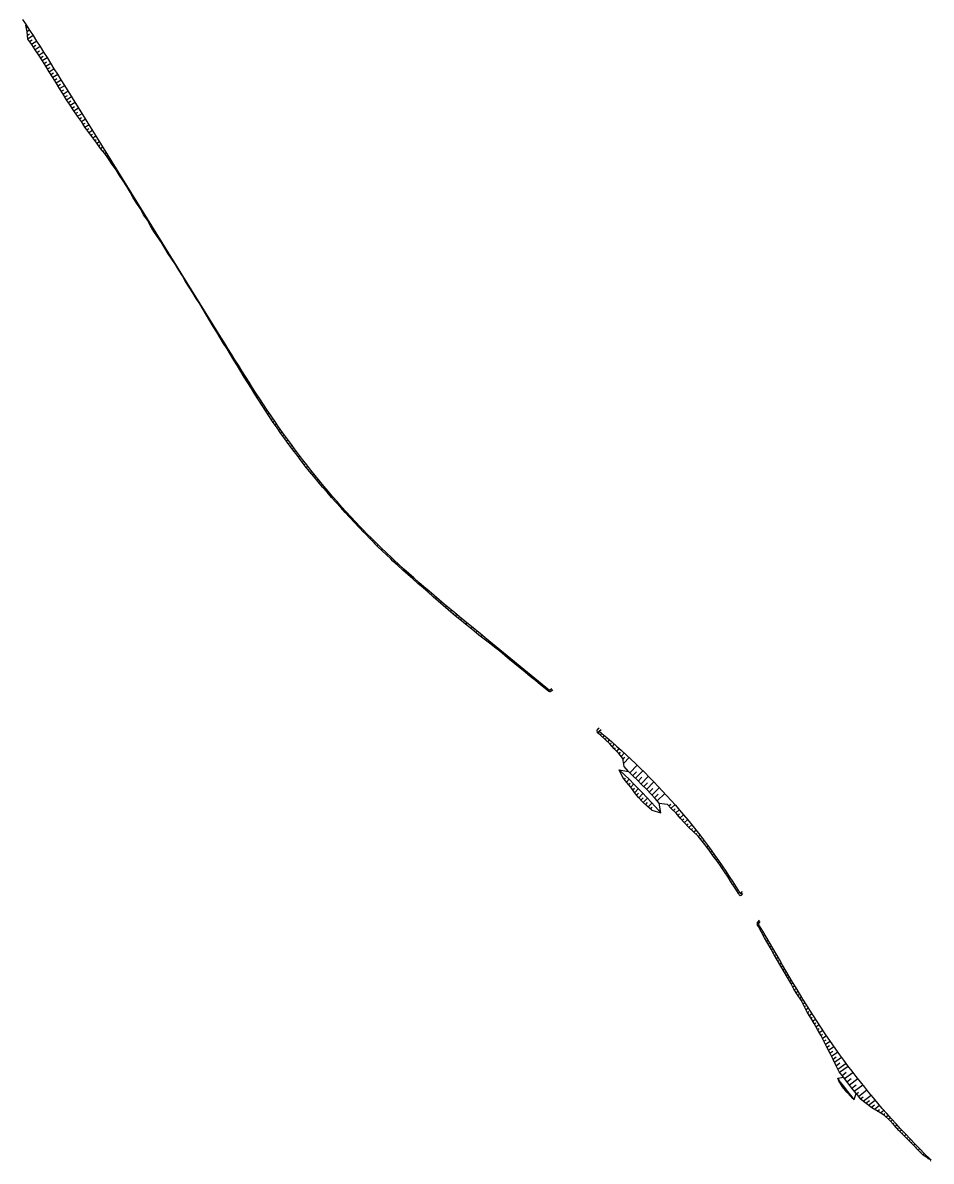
# Model space of a CAD drawing. Header units: metres. Extents: x 288738 to 324331, y 7399322 to 7465117.
# Drawn here: x 322590 to 323280, y 7420990 to 7421855 of the extents above; entities that cross this region are included whole.
import ezdxf

# ---------------------------------------------------------------- set-up
doc = ezdxf.new("R2010")
doc.units = ezdxf.units.M
doc.header["$LTSCALE"] = 10
doc.layers.add('F-HZ-PIANO-CORTE', color=10, linetype='Continuous')
doc.layers.add('F-HZ-TALUDE', color=2, linetype='Continuous')

msp = doc.modelspace()

# ---------------------------------------------------------------- linework, layer by layer
at = {"layer": 'F-HZ-PIANO-CORTE'}
for p, q in [((322593.117, 7421850.749), (322593.649, 7421851.099)), ((322593.574, 7421848.065), (322595.549, 7421849.355)), ((322593.903, 7421845.302), (322595.406, 7421846.28)), ((322594.206, 7421842.528), (322598.269, 7421845.159)), ((322595.504, 7421840.401), (322597.562, 7421841.729)), ((322596.963, 7421838.377), (322600.972, 7421840.953)), ((322598.372, 7421836.32), (322600.344, 7421837.583)), ((322599.774, 7421834.258), (322603.66, 7421836.737)), ((322601.116, 7421832.157), (322603.057, 7421833.391)), ((322602.453, 7421830.051), (322606.334, 7421832.512)), ((322603.814, 7421827.961), (322605.74, 7421829.179)), ((322605.177, 7421825.871), (322608.998, 7421828.281)), ((322606.521, 7421823.769), (322608.423, 7421824.966)), ((322607.864, 7421821.666), (322611.653, 7421824.044)), ((322609.166, 7421819.536), (322611.071, 7421820.73)), ((322610.466, 7421817.405), (322614.3, 7421819.803)), ((322611.806, 7421815.298), (322613.713, 7421816.489)), ((322613.147, 7421813.192), (322616.941, 7421815.557)), ((322614.469, 7421811.073), (322616.365, 7421812.253)), ((322615.791, 7421808.954), (322619.58, 7421811.31)), ((322617.089, 7421806.819), (322618.993, 7421808.002)), ((322618.386, 7421804.683), (322622.216, 7421807.062)), ((322619.732, 7421802.577), (322621.633, 7421803.757)), ((322621.078, 7421800.471), (322624.852, 7421802.813)), ((322622.376, 7421798.335), (322624.273, 7421799.511)), ((322623.674, 7421796.198), (322627.488, 7421798.564)), ((322625.004, 7421794.081), (322626.905, 7421795.26)), ((322626.334, 7421791.964), (322630.124, 7421794.315)), ((322627.69, 7421789.864), (322629.566, 7421791.027)), ((322629.047, 7421787.763), (322632.76, 7421790.066)), ((322630.467, 7421785.702), (322632.272, 7421786.822)), ((322631.886, 7421783.641), (322635.396, 7421785.817)), ((322633.387, 7421781.63), (322635.05, 7421782.661)), ((322634.888, 7421779.619), (322638.031, 7421781.569)), ((322636.23, 7421777.509), (322637.79, 7421778.477)), ((322637.572, 7421775.4), (322640.667, 7421777.32)), ((322639.044, 7421773.371), (322640.514, 7421774.283)), ((322640.515, 7421771.342), (322643.303, 7421773.071)), ((322641.99, 7421769.314), (322643.305, 7421770.131)), ((322643.465, 7421767.287), (322645.939, 7421768.822)), ((322644.975, 7421765.282), (322646.116, 7421765.99)), ((322646.485, 7421763.277), (322648.575, 7421764.573)), ((322647.928, 7421761.23), (322648.91, 7421761.84)), ((322649.372, 7421759.184), (322651.21, 7421760.325)), ((322650.988, 7421757.245), (322651.758, 7421757.722)), ((322652.604, 7421755.305), (322653.846, 7421756.076)), ((322654.054, 7421753.263), (322654.609, 7421753.607)), ((322655.503, 7421751.22), (322656.482, 7421751.827)), ((322656.932, 7421749.164), (322657.366, 7421749.433)), ((322658.36, 7421747.108), (322659.118, 7421747.578)), ((322659.77, 7421745.041), (322660.103, 7421745.247)), ((322661.18, 7421742.974), (322661.754, 7421743.329)), ((322662.508, 7421740.855), (322662.79, 7421741.03)), ((322663.835, 7421738.737), (322664.389, 7421739.08)), ((322665.249, 7421736.671), (322665.478, 7421736.814)), ((322666.662, 7421734.606), (322667.025, 7421734.832)), ((322667.978, 7421732.481), (322668.161, 7421732.594)), ((322669.294, 7421730.355), (322669.661, 7421730.583)), ((322670.549, 7421728.192), (322670.764, 7421728.325)), ((322671.804, 7421726.028), (322672.297, 7421726.334)), ((322673.043, 7421723.855), (322673.329, 7421724.032)), ((322674.282, 7421721.682), (322674.933, 7421722.085)), ((322675.588, 7421719.55), (322675.919, 7421719.755)), ((322676.894, 7421717.418), (322677.568, 7421717.836)), ((322678.317, 7421715.359), (322678.602, 7421715.535)), ((322679.74, 7421713.3), (322680.204, 7421713.587)), ((322680.895, 7421711.074), (322681.209, 7421711.269)), ((322682.05, 7421708.849), (322682.84, 7421709.339)), ((322683.511, 7421706.813), (322683.835, 7421707.014)), ((322684.973, 7421704.778), (322685.476, 7421705.09)), ((322686.193, 7421702.593), (322686.493, 7421702.779)), ((322687.413, 7421700.408), (322688.112, 7421700.841)), ((322688.713, 7421698.272), (322689.071, 7421698.494)), ((322690.013, 7421696.137), (322690.747, 7421696.592)), ((322691.38, 7421694.042), (322691.722, 7421694.255)), ((322692.746, 7421691.948), (322693.383, 7421692.343)), ((322694.188, 7421689.901), (322694.445, 7421690.06)), ((322695.631, 7421687.854), (322696.019, 7421688.094)), ((322696.878, 7421685.685), (322697.108, 7421685.828)), ((322698.126, 7421683.517), (322698.655, 7421683.846)), ((322699.445, 7421681.394), (322699.709, 7421681.557)), ((322700.764, 7421679.27), (322701.291, 7421679.597)), ((322702.179, 7421677.206), (322702.394, 7421677.339)), ((322703.595, 7421675.142), (322703.926, 7421675.348)), ((322704.974, 7421673.056), (322705.109, 7421673.14)), ((322706.354, 7421670.97), (322706.562, 7421671.099)), ((322707.676, 7421668.848), (322707.778, 7421668.911)), ((322708.998, 7421666.726), (322709.198, 7421666.85)), ((322710.29, 7421664.585), (322710.403, 7421664.656)), ((322711.581, 7421662.445), (322711.834, 7421662.602)), ((322712.793, 7421660.255), (322712.973, 7421660.366)), ((322714.005, 7421658.065), (322714.47, 7421658.353)), ((322715.415, 7421655.997), (322715.601, 7421656.113)), ((322716.825, 7421653.93), (322717.105, 7421654.104)), ((322718.127, 7421651.795), (322718.275, 7421651.887)), ((322719.428, 7421649.661), (322719.741, 7421649.855)), ((322719.757, 7421649.093), (322719.922, 7421649.195)), ((322721.011, 7421646.929), (322721.405, 7421647.173)), ((322722.299, 7421644.785), (322722.511, 7421644.917)), ((322723.68, 7421642.701), (322724.041, 7421642.924)), ((322725.04, 7421640.602), (322725.199, 7421640.701)), ((322726.335, 7421638.464), (322726.677, 7421638.675)), ((322727.625, 7421636.321), (322727.81, 7421636.436)), ((322728.896, 7421634.168), (322729.312, 7421634.427)), ((322730.176, 7421632.02), (322730.403, 7421632.161)), ((322731.483, 7421629.889), (322731.948, 7421630.178)), ((322732.791, 7421627.759), (322733.029, 7421627.906)), ((322734.1, 7421625.629), (322734.584, 7421625.929)), ((322735.402, 7421623.494), (322735.652, 7421623.649)), ((322736.686, 7421621.349), (322737.22, 7421621.68)), ((322737.968, 7421619.202), (322738.253, 7421619.379)), ((322739.248, 7421617.054), (322739.856, 7421617.431)), ((322740.534, 7421614.909), (322740.854, 7421615.108)), ((322741.835, 7421612.774), (322742.492, 7421613.183)), ((322743.14, 7421610.642), (322743.475, 7421610.85)), ((322744.458, 7421608.517), (322745.129, 7421608.935)), ((322745.767, 7421606.386), (322746.108, 7421606.599)), ((322747.046, 7421604.237), (322747.768, 7421604.688)), ((322748.331, 7421602.092), (322748.71, 7421602.328)), ((322749.635, 7421599.957), (322750.411, 7421600.443)), ((322750.943, 7421597.825), (322751.338, 7421598.074)), ((322752.266, 7421595.703), (322753.06, 7421596.203)), ((322753.584, 7421593.578), (322753.985, 7421593.831)), ((322754.882, 7421591.439), (322755.717, 7421591.967)), ((322756.183, 7421589.303), (322756.615, 7421589.577)), ((322757.499, 7421587.175), (322758.382, 7421587.737)), ((322758.816, 7421585.048), (322759.267, 7421585.336)), ((322760.14, 7421582.925), (322761.059, 7421583.514)), ((322761.464, 7421580.802), (322761.932, 7421581.103)), ((322762.787, 7421578.679), (322763.749, 7421579.299)), ((322764.11, 7421576.554), (322764.604, 7421576.874)), ((322765.431, 7421574.429), (322766.454, 7421575.094)), ((322766.751, 7421572.303), (322767.281, 7421572.648)), ((322768.068, 7421570.173), (322769.174, 7421570.898)), ((322769.387, 7421568.046), (322769.963, 7421568.425)), ((322770.746, 7421565.943), (322771.912, 7421566.715)), ((322772.106, 7421563.842), (322772.696, 7421564.234)), ((322773.513, 7421561.771), (322774.67, 7421562.544)), ((322774.919, 7421559.7), (322775.487, 7421560.081)), ((322776.305, 7421557.615), (322777.449, 7421558.388)), ((322777.691, 7421555.53), (322778.268, 7421555.922)), ((322779.083, 7421553.449), (322780.25, 7421554.246)), ((322780.476, 7421551.368), (322781.066, 7421551.774)), ((322781.882, 7421549.295), (322783.076, 7421550.121)), ((322783.289, 7421547.224), (322783.892, 7421547.643)), ((322784.724, 7421545.171), (322785.927, 7421546.014)), ((322786.163, 7421543.122), (322786.762, 7421543.544)), ((322787.613, 7421541.079), (322788.806, 7421541.926)), ((322789.064, 7421539.038), (322789.659, 7421539.463)), ((322790.54, 7421537.014), (322791.713, 7421537.858)), ((322792.022, 7421534.995), (322792.599, 7421535.412)), ((322793.511, 7421532.98), (322794.65, 7421533.811)), ((322795.003, 7421530.968), (322795.566, 7421531.382)), ((322796.516, 7421528.971), (322797.619, 7421529.788)), ((322798.04, 7421526.983), (322798.577, 7421527.384)), ((322799.532, 7421524.971), (322800.62, 7421525.789)), ((322801.005, 7421522.944), (322801.569, 7421523.371)), ((322802.529, 7421520.955), (322803.654, 7421521.815)), ((322804.092, 7421518.996), (322804.638, 7421519.416)), ((322805.662, 7421517.043), (322806.72, 7421517.866)), ((322807.238, 7421515.095), (322807.752, 7421515.498)), ((322808.824, 7421513.154), (322809.819, 7421513.941)), ((322810.422, 7421511.224), (322810.901, 7421511.607)), ((322812.018, 7421509.293), (322812.95, 7421510.043)), ((322813.613, 7421507.361), (322814.071, 7421507.733)), ((322815.218, 7421505.437), (322816.112, 7421506.17)), ((322816.845, 7421503.532), (322817.276, 7421503.889)), ((322818.475, 7421501.63), (322819.306, 7421502.323)), ((322820.116, 7421499.737), (322820.517, 7421500.075)), ((322821.757, 7421497.845), (322822.532, 7421498.503)), ((322823.398, 7421495.952), (322823.779, 7421496.279)), ((322825.04, 7421494.062), (322825.789, 7421494.709)), ((322826.699, 7421492.186), (322827.066, 7421492.506)), ((322828.359, 7421490.311), (322829.077, 7421490.942)), ((322830.035, 7421488.45), (322830.386, 7421488.761)), ((322831.711, 7421486.589), (322832.396, 7421487.203)), ((322833.408, 7421484.748), (322833.739, 7421485.047)), ((322835.106, 7421482.907), (322835.746, 7421483.491)), ((322836.806, 7421481.069), (322837.121, 7421481.359)), ((322838.506, 7421479.231), (322839.126, 7421479.807)), ((322840.215, 7421477.401), (322840.522, 7421477.689)), ((322841.924, 7421475.572), (322842.537, 7421476.151)), ((322843.63, 7421473.739), (322843.943, 7421474.037)), ((322845.335, 7421471.905), (322845.977, 7421472.523)), ((322847.065, 7421470.095), (322847.388, 7421470.408)), ((322848.807, 7421468.296), (322849.447, 7421468.923)), ((322850.54, 7421466.491), (322850.884, 7421466.862)), ((322852.263, 7421464.674), (322852.933, 7421465.4)), ((322853.988, 7421462.856), (322854.369, 7421463.272)), ((322855.713, 7421461.037), (322856.462, 7421461.86)), ((322857.439, 7421459.218), (322857.822, 7421459.641)), ((322859.166, 7421457.398), (322859.99, 7421458.313)), ((322860.965, 7421455.657), (322861.357, 7421456.095)), ((322862.793, 7421453.947), (322863.553, 7421454.802)), ((322864.621, 7421452.238), (322864.825, 7421452.468)), ((322866.449, 7421450.528), (322867.198, 7421451.379)), ((322868.278, 7421448.818), (322868.547, 7421449.125)), ((322870.1, 7421447.101), (322870.873, 7421447.929)), ((322871.921, 7421445.382), (322872.311, 7421445.803)), ((322873.793, 7421443.719), (322874.539, 7421444.529)), ((322875.664, 7421442.056), (322876.022, 7421442.446)), ((322877.534, 7421440.391), (322878.228, 7421441.153)), ((322879.398, 7421438.721), (322879.738, 7421439.097)), ((322881.242, 7421437.028), (322881.938, 7421437.802)), ((322883.095, 7421435.346), (322883.447, 7421435.739)), ((322884.995, 7421433.716), (322885.67, 7421434.474)), ((322886.887, 7421432.077), (322887.214, 7421432.446)), ((322888.725, 7421430.378), (322889.42, 7421431.167)), ((322890.572, 7421428.688), (322890.936, 7421429.104)), ((322892.49, 7421427.08), (322893.188, 7421427.88)), ((322894.404, 7421425.468), (322894.74, 7421425.855)), ((322896.26, 7421423.789), (322896.972, 7421424.612)), ((322898.117, 7421422.11), (322898.493, 7421422.546)), ((322900.002, 7421420.464), (322900.771, 7421421.362)), ((322901.888, 7421418.819), (322902.281, 7421419.28)), ((322903.755, 7421417.152), (322904.584, 7421418.127)), ((322905.622, 7421415.485), (322906.057, 7421415.999)), ((322907.519, 7421413.853), (322908.408, 7421414.906)), ((322909.417, 7421412.222), (322909.87, 7421412.76)), ((322911.323, 7421410.601), (322912.243, 7421411.697)), ((322913.23, 7421408.981), (322913.696, 7421409.539)), ((322915.134, 7421407.358), (322916.088, 7421408.501)), ((322917.038, 7421405.734), (322917.525, 7421406.32)), ((322918.956, 7421404.128), (322919.94, 7421405.314)), ((322920.875, 7421402.523), (322921.372, 7421403.123)), ((322922.808, 7421400.934), (322923.799, 7421402.134)), ((322924.742, 7421399.348), (322925.236, 7421399.947)), ((322926.7, 7421397.791), (322927.664, 7421398.962)), ((322928.662, 7421396.239), (322929.13, 7421396.808)), ((322930.6, 7421394.658), (322931.533, 7421395.794)), ((322932.534, 7421393.073), (322933.001, 7421393.642)), ((322934.484, 7421391.507), (322935.403, 7421392.63)), ((322936.438, 7421389.945), (322936.888, 7421390.496)), ((322938.412, 7421388.41), (322939.276, 7421389.466)), ((322940.391, 7421386.88), (322940.802, 7421387.383)), ((322942.381, 7421385.364), (322943.148, 7421386.304)), ((322944.373, 7421383.851), (322944.729, 7421384.287)), ((322946.324, 7421382.288), (322947.021, 7421383.142)), ((322948.267, 7421380.715), (322948.613, 7421381.138)), ((322950.219, 7421379.153), (322950.894, 7421379.979)), ((322952.173, 7421377.593), (322952.502, 7421377.995)), ((322954.107, 7421376.008), (322954.767, 7421376.817)), ((322956.037, 7421374.419), (322956.37, 7421374.827)), ((322957.973, 7421372.838), (322958.64, 7421373.655)), ((322959.911, 7421371.258), (322960.244, 7421371.666)), ((322961.847, 7421369.676), (322962.513, 7421370.492)), ((322963.782, 7421368.093), (322964.116, 7421368.502)), ((322965.711, 7421366.504), (322966.386, 7421367.33)), ((322967.64, 7421364.913), (322967.981, 7421365.331)), ((322969.592, 7421363.351), (322970.259, 7421364.168)), ((322971.549, 7421361.794), (322971.872, 7421362.19)), ((322973.477, 7421360.203), (322974.132, 7421361.005)), ((322975.4, 7421358.605), (322975.734, 7421359.015)), ((322977.327, 7421357.013), (322978.005, 7421357.843)), ((322979.255, 7421355.421), (322979.598, 7421355.841)), ((322981.176, 7421353.821), (322981.878, 7421354.681)), ((322983.096, 7421352.22), (322983.455, 7421352.66)), ((322985.072, 7421350.687), (322985.751, 7421351.518)), ((322987.06, 7421349.169), (322987.374, 7421349.553)), ((322989.001, 7421347.594), (322989.624, 7421348.356)), ((323027.096, 7421315.256), (323028.234, 7421316.589)), ((323029.022, 7421313.668), (323029.583, 7421314.321)), ((323030.903, 7421312.026), (323032.043, 7421313.349)), ((323032.78, 7421310.38), (323033.361, 7421311.052)), ((323034.557, 7421308.621), (323035.831, 7421310.085)), ((323036.323, 7421306.849), (323037.021, 7421307.648)), ((323037.933, 7421304.902), (323039.595, 7421306.795)), ((323039.562, 7421302.98), (323040.516, 7421304.061)), ((323041.358, 7421301.25), (323043.333, 7421303.474)), ((323043.128, 7421299.492), (323044.161, 7421300.648)), ((323044.75, 7421297.569), (323047.042, 7421300.121)), ((323046.164, 7421295.421), (323047.525, 7421296.927)), ((323046.696, 7421292.309), (323050.718, 7421296.731)), ((323051.421, 7421285.045), (323056.87, 7421290.903)), ((323053.553, 7421282.982), (323056.29, 7421285.9)), ((323055.665, 7421280.901), (323061.163, 7421286.712)), ((323047.247, 7421280.056), (323048.095, 7421280.967)), ((323048.813, 7421278.085), (323050.74, 7421280.139)), ((323050.414, 7421276.155), (323051.467, 7421277.27)), ((323052.018, 7421274.232), (323054.3, 7421276.629)), ((323057.768, 7421278.812), (323060.53, 7421281.705)), ((323059.856, 7421276.71), (323065.407, 7421282.47)), ((323061.929, 7421274.594), (323064.718, 7421277.461)), ((323063.994, 7421272.47), (323069.599, 7421278.178)), ((323053.426, 7421272.108), (323054.744, 7421273.482)), ((323054.836, 7421269.992), (323057.822, 7421273.08)), ((323056.431, 7421268.072), (323057.998, 7421269.681)), ((323058.037, 7421266.167), (323061.307, 7421269.495)), ((323066.039, 7421270.328), (323068.855, 7421273.168)), ((323068.074, 7421268.176), (323073.734, 7421273.83)), ((323070.098, 7421266.013), (323072.941, 7421268.827)), ((323072.104, 7421263.834), (323077.817, 7421269.434)), ((323059.714, 7421264.335), (323061.373, 7421266.011)), ((323061.413, 7421262.527), (323064.754, 7421265.873)), ((323063.184, 7421260.791), (323064.823, 7421262.419)), ((323065.005, 7421259.104), (323068.164, 7421262.216)), ((323066.927, 7421257.513), (323068.39, 7421258.943)), ((323080.919, 7421259.929), (323082.389, 7421261.329)), ((323082.661, 7421258.16), (323085.512, 7421260.854)), ((323084.403, 7421256.39), (323085.777, 7421257.678)), ((323086.146, 7421254.619), (323088.787, 7421257.076)), ((323087.812, 7421252.777), (323089.109, 7421253.974)), ((323089.463, 7421250.921), (323092.023, 7421253.264)), ((323091.131, 7421249.081), (323092.377, 7421250.212)), ((323092.802, 7421247.241), (323095.22, 7421249.42)), ((323094.476, 7421245.406), (323095.638, 7421246.444)), ((323096.154, 7421243.572), (323098.377, 7421245.543)), ((323097.972, 7421241.861), (323098.954, 7421242.725)), ((323099.788, 7421240.145), (323101.494, 7421241.633)), ((323101.566, 7421238.393), (323102.3, 7421239.028)), ((323103.319, 7421236.617), (323104.571, 7421237.692)), ((323104.912, 7421234.703), (323105.502, 7421235.205)), ((323106.492, 7421232.777), (323107.608, 7421233.72)), ((323108.022, 7421230.81), (323108.565, 7421231.265)), ((323109.551, 7421228.842), (323110.604, 7421229.717)), ((323111.079, 7421226.873), (323111.582, 7421227.288)), ((323112.587, 7421224.888), (323113.559, 7421225.684)), ((323114.053, 7421222.871), (323114.537, 7421223.263)), ((323115.515, 7421220.85), (323116.473, 7421221.621)), ((323116.971, 7421218.825), (323117.442, 7421219.201)), ((323118.417, 7421216.793), (323119.346, 7421217.529)), ((323119.852, 7421214.753), (323120.309, 7421215.112)), ((323121.278, 7421212.707), (323122.177, 7421213.407)), ((323122.698, 7421210.657), (323123.137, 7421210.996)), ((323124.1, 7421208.593), (323124.965, 7421209.257)), ((323125.489, 7421206.52), (323125.917, 7421206.846)), ((323126.842, 7421204.422), (323127.714, 7421205.08)), ((323128.176, 7421202.309), (323128.626, 7421202.646)), ((323129.512, 7421200.199), (323130.424, 7421200.879)), ((323130.849, 7421198.091), (323131.309, 7421198.431)), ((323132.161, 7421195.965), (323133.101, 7421196.656)), ((323133.465, 7421193.833), (323133.947, 7421194.186)), ((323149.009, 7421168.223), (323149.461, 7421168.533)), ((323150.17, 7421165.997), (323151.179, 7421166.688)), ((323151.337, 7421163.777), (323151.891, 7421164.154)), ((323152.583, 7421161.61), (323153.711, 7421162.376)), ((323153.823, 7421159.439), (323154.399, 7421159.829)), ((323155.027, 7421157.244), (323156.24, 7421158.063)), ((323156.236, 7421155.052), (323156.87, 7421155.479)), ((323157.473, 7421152.88), (323158.769, 7421153.75)), ((323158.713, 7421150.709), (323159.373, 7421151.151)), ((323159.965, 7421148.545), (323161.298, 7421149.437)), ((323161.212, 7421146.38), (323161.887, 7421146.83)), ((323162.443, 7421144.202), (323163.827, 7421145.123)), ((323163.681, 7421142.029), (323164.386, 7421142.498)), ((323164.948, 7421139.876), (323166.356, 7421140.81)), ((323166.22, 7421137.725), (323166.921, 7421138.19)), ((323167.512, 7421135.588), (323168.887, 7421136.498)), ((323168.79, 7421133.441), (323169.471, 7421133.891)), ((323170.019, 7421131.261), (323171.422, 7421132.188)), ((323171.251, 7421129.083), (323171.971, 7421129.559)), ((323172.495, 7421126.913), (323173.965, 7421127.883)), ((323173.74, 7421124.742), (323174.489, 7421125.237)), ((323174.988, 7421122.574), (323176.519, 7421123.584)), ((323176.247, 7421120.412), (323177.024, 7421120.925)), ((323177.541, 7421118.273), (323179.088, 7421119.295)), ((323178.851, 7421116.144), (323179.614, 7421116.649)), ((323180.215, 7421114.05), (323181.675, 7421115.016)), ((323181.536, 7421111.928), (323182.256, 7421112.404)), ((323182.69, 7421109.694), (323184.284, 7421110.751)), ((323183.853, 7421107.466), (323184.724, 7421108.044)), ((323185.057, 7421105.264), (323186.918, 7421106.501)), ((323186.273, 7421103.068), (323187.258, 7421103.725)), ((323187.542, 7421100.908), (323189.581, 7421102.269)), ((323188.809, 7421098.746), (323189.865, 7421099.452)), ((323190.067, 7421096.576), (323192.275, 7421098.057)), ((323191.324, 7421094.406), (323192.478, 7421095.182)), ((323192.579, 7421092.233), (323195.003, 7421093.867)), ((323193.834, 7421090.059), (323195.105, 7421090.919)), ((323195.074, 7421087.874), (323197.765, 7421089.699)), ((323196.31, 7421085.686), (323197.732, 7421086.654)), ((323197.464, 7421083.44), (323200.562, 7421085.555)), ((323198.62, 7421081.194), (323200.294, 7421082.341)), ((323199.783, 7421078.952), (323203.392, 7421081.433)), ((323200.948, 7421076.708), (323202.882, 7421078.043)), ((323202.105, 7421074.458), (323206.256, 7421077.334)), ((323203.264, 7421072.206), (323205.48, 7421073.749)), ((323204.426, 7421069.954), (323209.154, 7421073.26)), ((323205.589, 7421067.701), (323208.1, 7421069.465)), ((323206.644, 7421065.37), (323212.084, 7421069.209)), ((323207.858, 7421062.634), (323210.831, 7421064.744)), ((323209.217, 7421059.997), (323215.545, 7421064.515)), ((323210.578, 7421057.698), (323217.046, 7421062.404)), ((323210.449, 7421050.64), (323210.795, 7421050.891)), ((323212.424, 7421055.3), (323215.651, 7421057.664)), ((323214.285, 7421052.911), (323220.754, 7421057.618)), ((323216.132, 7421050.514), (323219.359, 7421052.878)), ((323217.993, 7421048.125), (323224.43, 7421052.876)), ((323211.702, 7421048.458), (323212.011, 7421048.684)), ((323213.023, 7421046.324), (323213.849, 7421046.932)), ((323214.594, 7421044.375), (323214.992, 7421044.669)), ((323216.185, 7421042.44), (323216.934, 7421042.997)), ((323219.861, 7421045.742), (323223.071, 7421048.128)), ((323221.749, 7421043.372), (323228.151, 7421048.169)), ((323223.342, 7421041.373), (323224.825, 7421042.523)), ((323224.895, 7421039.393), (323231.233, 7421044.342)), ((323217.94, 7421040.629), (323218.217, 7421040.836)), ((323226.45, 7421037.412), (323228.522, 7421039.042)), ((323228.493, 7421035.817), (323234.455, 7421040.407)), ((323230.559, 7421034.225), (323233.304, 7421036.352)), ((323232.648, 7421032.655), (323237.655, 7421036.565)), ((323234.737, 7421031.09), (323237.001, 7421032.871)), ((323236.971, 7421029.646), (323240.886, 7421032.749)), ((323239.239, 7421028.235), (323240.875, 7421029.542)), ((323241.539, 7421026.859), (323244.148, 7421028.96)), ((323243.848, 7421025.499), (323244.819, 7421026.287)), ((323245.859, 7421023.903), (323247.441, 7421025.197)), ((323247.679, 7421022.155), (323248.389, 7421022.741)), ((323249.436, 7421020.358), (323250.764, 7421021.462)), ((323251.134, 7421018.512), (323251.786, 7421019.058)), ((323252.829, 7421016.664), (323254.119, 7421017.754)), ((323254.519, 7421014.813), (323255.164, 7421015.362)), ((323256.225, 7421012.976), (323257.503, 7421014.074)), ((323257.964, 7421011.168), (323258.586, 7421011.707)), ((323259.709, 7421009.366), (323260.917, 7421010.421)), ((323261.476, 7421007.585), (323262.057, 7421008.096)), ((323263.238, 7421005.8), (323264.362, 7421006.796)), ((323264.976, 7421003.995), (323265.537, 7421004.496)), ((323266.715, 7421002.19), (323267.835, 7421003.2)), ((323268.475, 7421000.406), (323269.031, 7421000.912)), ((323270.236, 7420998.623), (323271.339, 7420999.633)), ((323272.026, 7420996.868), (323272.566, 7420997.366)), ((323273.818, 7420995.114), (323274.873, 7420996.096)), ((323275.927, 7420993.66), (323276.186, 7420993.903)), ((323277.637, 7420991.833), (323278.436, 7420992.588)), ((323279.491, 7420990.142), (323279.86, 7420990.494))]:
    msp.add_line(p, q, dxfattribs=at)
at = {"layer": 'F-HZ-TALUDE', "linetype": 'Continuous', "lineweight": -3}
msp.add_line((322732.92, 7421628.611), (322624.853, 7421802.812), dxfattribs=at)
at = {"layer": 'F-HZ-TALUDE'}
for p, q in [((322990.936, 7421346.897), (322992.877, 7421348.133)), ((323026.569, 7421317.997), (323028.102, 7421319.255)), ((323028.001, 7421316.786), (323029.665, 7421317.928)), ((323136.527, 7421194.87), (323135.211, 7421193.193)), ((323135.992, 7421192.293), (323136.993, 7421193.535)), ((323148.087, 7421170.928), (323149.887, 7421173.108)), ((323149.002, 7421170.386), (323150.355, 7421172.057))]:
    msp.add_line(p, q, dxfattribs=at)
at = {"layer": 'F-HZ-TALUDE', "linetype": 'Continuous', "lineweight": -3}
for points in [[(322850.458, 7421467.884), (322850.07, 7421468.278), (322846.483, 7421471.99), (322842.924, 7421475.736), (322839.397, 7421479.512), (322835.903, 7421483.317), (322832.441, 7421487.152), (322829.011, 7421491.016), (322825.615, 7421494.909), (322822.251, 7421498.83), (322818.921, 7421502.78), (322815.625, 7421506.759), (322812.362, 7421510.765), (322809.135, 7421514.796), (322805.946, 7421518.849), (322802.796, 7421522.925), (322799.683, 7421527.022), (322796.609, 7421531.141), (322793.573, 7421535.28), (322790.573, 7421539.438), (322787.607, 7421543.613), (322784.675, 7421547.804), (322781.773, 7421552.008), (322778.903, 7421556.226), (322776.059, 7421560.455), (322773.242, 7421564.693), (322770.449, 7421568.94), (322767.68, 7421573.195), (322764.93, 7421577.454), (322762.2, 7421581.719), (322759.487, 7421585.987), (322756.791, 7421590.257), (322754.107, 7421594.528), (322751.435, 7421598.799), (322748.774, 7421603.069), (322746.121, 7421607.337), (322743.474, 7421611.6), (322740.831, 7421615.859), (322622.22, 7421807.056), (322619.59, 7421811.293), (322616.961, 7421815.524), (322614.334, 7421819.748), (322611.704, 7421823.964), (322609.069, 7421828.168), (322606.429, 7421832.362), (322603.783, 7421836.544), (322601.126, 7421840.713), (322598.458, 7421844.866), (322595.779, 7421849.005), (322593.085, 7421853.127), (322590.375, 7421857.23)], [(322849.802, 7421467.268), (322849.431, 7421467.651), (322845.835, 7421471.366), (322842.312, 7421475.157), (322838.779, 7421478.937), (322835.265, 7421482.735), (322831.757, 7421486.539), (322828.293, 7421490.384), (322824.864, 7421494.261), (322821.474, 7421498.171), (322818.083, 7421502.082), (322814.72, 7421506.019), (322811.424, 7421510.012), (322808.124, 7421514), (322804.873, 7421518.018), (322801.652, 7421522.054), (322798.62, 7421526.226), (322795.487, 7421530.314), (322792.425, 7421534.447), (322789.384, 7421538.588), (322786.411, 7421542.769), (322783.466, 7421546.962), (322780.591, 7421551.196), (322777.749, 7421555.443), (322774.924, 7421559.693), (322772.061, 7421563.908), (322769.299, 7421568.183), (322766.625, 7421572.507), (322763.946, 7421576.818), (322761.266, 7421581.119), (322758.588, 7421585.413), (322755.93, 7421589.712), (322753.312, 7421594.027), (322750.645, 7421598.303), (322748.022, 7421602.599), (322745.45, 7421606.918), (322742.804, 7421611.184), (322740.196, 7421615.464), (322737.632, 7421619.765), (322735.065, 7421624.058), (322732.448, 7421628.318), (322729.833, 7421632.58), (322727.291, 7421636.887), (322724.7, 7421641.163), (322721.936, 7421645.332), (322719.428, 7421649.661), (322716.825, 7421653.93), (322714.005, 7421658.065), (322711.581, 7421662.445), (322708.998, 7421666.726), (322706.354, 7421670.97), (322703.595, 7421675.142), (322700.764, 7421679.27), (322698.126, 7421683.517), (322695.631, 7421687.854), (322692.746, 7421691.948), (322690.013, 7421696.137), (322687.413, 7421700.408), (322684.973, 7421704.778), (322682.05, 7421708.849), (322679.74, 7421713.3), (322676.894, 7421717.418), (322674.282, 7421721.682), (322671.804, 7421726.028), (322669.294, 7421730.355), (322666.662, 7421734.606), (322663.835, 7421738.737), (322661.18, 7421742.974), (322658.36, 7421747.108), (322655.503, 7421751.22), (322652.604, 7421755.305), (322649.372, 7421759.184), (322646.485, 7421763.277), (322643.465, 7421767.287), (322640.515, 7421771.342), (322637.572, 7421775.4), (322634.888, 7421779.619), (322631.886, 7421783.641), (322629.047, 7421787.763), (322626.334, 7421791.964), (322623.674, 7421796.198), (322621.078, 7421800.47), (322618.39, 7421804.677), (322615.801, 7421808.937), (322613.167, 7421813.159), (322610.499, 7421817.351), (322607.915, 7421821.586), (322605.249, 7421825.76), (322602.548, 7421829.901), (322599.902, 7421834.069), (322597.13, 7421838.146), (322594.248, 7421842.141), (322593.65, 7421847.615), (322592.75, 7421852.906)], [(322992.147, 7421348.906), (322990.421, 7421347.705), (322941.534, 7421387.622), (322937.653, 7421390.791), (322933.768, 7421393.966), (322929.88, 7421397.146), (322925.989, 7421400.334), (322922.099, 7421403.532), (322918.209, 7421406.742), (322914.322, 7421409.964), (322910.439, 7421413.201), (322906.561, 7421416.455), (322902.69, 7421419.727), (322898.827, 7421423.018), (322894.973, 7421426.33), (322891.131, 7421429.666), (322887.302, 7421433.025), (322883.487, 7421436.41), (322879.688, 7421439.824), (322875.907, 7421443.266), (322872.145, 7421446.739), (322870.53, 7421448.251)], [(322989.895, 7421346.86), (322987.393, 7421348.914), (322983.419, 7421351.951), (322979.579, 7421355.153), (322975.723, 7421358.336), (322971.878, 7421361.533), (322967.964, 7421364.645), (322964.107, 7421367.827), (322960.237, 7421370.993), (322956.361, 7421374.151), (322952.502, 7421377.331), (322948.594, 7421380.45), (322944.708, 7421383.596), (322940.721, 7421386.626), (322936.754, 7421389.692), (322932.835, 7421392.826), (322928.948, 7421396.012), (322925.001, 7421399.135), (322921.105, 7421402.331), (322917.233, 7421405.568), (322913.388, 7421408.846), (322909.532, 7421412.123), (322905.689, 7421415.425), (322901.903, 7421418.805), (322898.076, 7421422.146), (322894.304, 7421425.559), (322890.4, 7421428.832), (322886.653, 7421432.292), (322882.778, 7421435.619), (322879.011, 7421439.077), (322875.187, 7421442.481), (322871.353, 7421445.887), (322869.723, 7421447.467)], [(323047.101, 7421289.936), (323046.062, 7421296.014), (323042.887, 7421299.777), (323039.365, 7421303.17), (323036.205, 7421306.992), (323032.709, 7421310.45), (323029.007, 7421313.681), (323026.567, 7421315.692)], [(323028.001, 7421316.786), (323030.128, 7421314.988), (323033.867, 7421311.787), (323037.581, 7421308.567), (323041.266, 7421305.324), (323044.919, 7421302.055), (323048.539, 7421298.757), (323052.12, 7421295.428), (323055.664, 7421292.068), (323059.17, 7421288.678), (323062.637, 7421285.258), (323066.065, 7421281.808), (323069.456, 7421278.328), (323072.812, 7421274.815), (323076.132, 7421271.269), (323079.416, 7421267.692), (323082.664, 7421264.083), (323085.876, 7421260.442), (323089.051, 7421256.771), (323092.188, 7421253.069), (323095.289, 7421249.337), (323098.351, 7421245.576), (323101.375, 7421241.786), (323104.361, 7421237.967), (323107.308, 7421234.119), (323110.217, 7421230.244), (323113.086, 7421226.342), (323115.915, 7421222.413), (323118.704, 7421218.458), (323121.454, 7421214.476), (323124.167, 7421210.463), (323126.845, 7421206.419), (323129.489, 7421202.346), (323132.104, 7421198.245), (323134.692, 7421194.12), (323135.241, 7421193.232)], [(323073.682, 7421262.113), (323070.441, 7421265.647), (323067.164, 7421269.149), (323063.852, 7421272.619), (323060.505, 7421276.056), (323057.121, 7421279.464), (323053.695, 7421282.845), (323050.229, 7421286.198)], [(323068.022, 7421256.606), (323064.359, 7421259.638), (323060.983, 7421262.948), (323057.787, 7421266.44), (323054.747, 7421270.098), (323052.074, 7421274.164), (323049.003, 7421277.846), (323045.998, 7421281.628)], [(323070.815, 7421259.324), (323067.595, 7421262.836), (323064.34, 7421266.316), (323061.05, 7421269.764), (323057.726, 7421273.18), (323054.362, 7421276.567), (323050.958, 7421279.928), (323047.512, 7421283.263)], [(323134.368, 7421192.351), (323133.723, 7421193.413), (323131.183, 7421197.565), (323128.582, 7421201.666), (323125.991, 7421205.771), (323123.296, 7421209.792), (323120.546, 7421213.765), (323117.769, 7421217.714), (323114.951, 7421221.635), (323112.111, 7421225.543), (323109.151, 7421229.357), (323106.187, 7421233.17), (323103.099, 7421236.881), (323099.651, 7421240.28), (323096.123, 7421243.6), (323092.874, 7421247.162), (323089.633, 7421250.731), (323086.427, 7421254.333), (323083.044, 7421257.771), (323079.662, 7421261.206)], [(323210.294, 7421057.912), (323207.886, 7421062.571), (323205.747, 7421067.395), (323203.36, 7421072.019), (323200.987, 7421076.631), (323198.608, 7421081.217), (323196.251, 7421085.799), (323193.727, 7421090.248), (323191.176, 7421094.662), (323188.626, 7421099.062), (323186.058, 7421103.433), (323183.627, 7421107.88), (323181.301, 7421112.382), (323178.558, 7421116.594), (323175.959, 7421120.888), (323173.458, 7421125.232), (323170.971, 7421129.573), (323168.518, 7421133.923), (323165.945, 7421138.181), (323163.426, 7421142.463), (323160.984, 7421146.784), (323158.504, 7421151.069), (323156.057, 7421155.365), (323153.681, 7421159.699), (323151.227, 7421163.97), (323148.943, 7421168.349), (323148.066, 7421169.881)], [(323280.164, 7420990.91), (323278.858, 7420992.172), (323275.131, 7420995.838), (323271.434, 7420999.538), (323267.767, 7421003.27), (323264.132, 7421007.034), (323260.528, 7421010.831), (323256.955, 7421014.66), (323253.415, 7421018.521), (323249.907, 7421022.413), (323246.431, 7421026.337), (323242.992, 7421030.287), (323239.593, 7421034.26), (323236.233, 7421038.256), (323232.913, 7421042.273), (323229.633, 7421046.312), (323226.394, 7421050.371), (323223.195, 7421054.45), (323220.037, 7421058.549), (323216.92, 7421062.666), (323213.844, 7421066.801), (323210.81, 7421070.953), (323207.816, 7421075.122), (323204.864, 7421079.308), (323201.954, 7421083.509), (323199.084, 7421087.726), (323196.256, 7421091.958), (323193.47, 7421096.204), (323190.724, 7421100.464), (323188.018, 7421104.738), (323185.347, 7421109.022), (323182.709, 7421113.314), (323180.099, 7421117.612), (323177.514, 7421121.914), (323174.95, 7421126.217), (323172.404, 7421130.52), (323169.873, 7421134.819), (323167.352, 7421139.113), (323164.837, 7421143.401), (323157.323, 7421156.217), (323154.826, 7421160.474), (323152.333, 7421164.724), (323149.84, 7421168.966), (323149.002, 7421170.386)], [(323219.694, 7421038.819), (323215.995, 7421042.636), (323212.691, 7421046.736), (323210.063, 7421051.311)], [(323220.051, 7421039.088), (323216.766, 7421043.209), (323213.523, 7421047.347), (323210.325, 7421051.501)], [(323223.245, 7421041.496), (323219.975, 7421045.596), (323216.747, 7421049.715), (323213.562, 7421053.85)], [(323280.164, 7420990.91), (323274.079, 7420994.859), (323270.33, 7420998.527), (323266.646, 7421002.26), (323263.008, 7421006.039), (323259.309, 7421009.77), (323255.667, 7421013.557), (323252.125, 7421017.435), (323248.566, 7421021.303), (323244.75, 7421024.968), (323239.909, 7421027.818), (323235.164, 7421030.771), (323230.799, 7421034.04), (323226.489, 7421037.362)]]:
    msp.add_lwpolyline(points, dxfattribs=at)
at = {"layer": 'F-HZ-TALUDE'}
for points in [[(322869.723, 7421447.467), (322859.663, 7421456.874), (322849.802, 7421467.268)], [(322870.53, 7421448.251), (322862.487, 7421455.803), (322856.172, 7421462.151), (322850.458, 7421467.884)], [(323043.286, 7421287.263), (323050.229, 7421286.198), (323047.101, 7421289.936)], [(323045.998, 7421281.628), (323043.286, 7421287.263), (323047.512, 7421283.263)], [(323068.022, 7421256.606), (323074.975, 7421254.634), (323070.815, 7421259.324)], [(323074.975, 7421254.634), (323073.682, 7421262.113), (323079.662, 7421261.206)], [(323209.134, 7421053.288), (323213.562, 7421053.85), (323210.294, 7421057.912)], [(323210.063, 7421051.311), (323209.134, 7421053.288), (323210.325, 7421051.501)], [(323219.694, 7421038.819), (323221.645, 7421037.104), (323220.051, 7421039.088)], [(323221.645, 7421037.104), (323223.245, 7421041.496), (323226.489, 7421037.362)]]:
    msp.add_lwpolyline(points, dxfattribs=at)
for centre, radius, start, end in [((322990.387, 7421347.681), 0.957, 222.158296, 304.961298), ((323027.933, 7421316.844), 1.786, 118.947827, 240.840499), ((323135.211, 7421193.193), 1.192, 224.963227, 310.920704), ((323149.002, 7421170.386), 1.063, 131.512356, 211.203974)]:
    msp.add_arc(centre, radius, start, end, dxfattribs=at)

doc.saveas('drawing.dxf')
